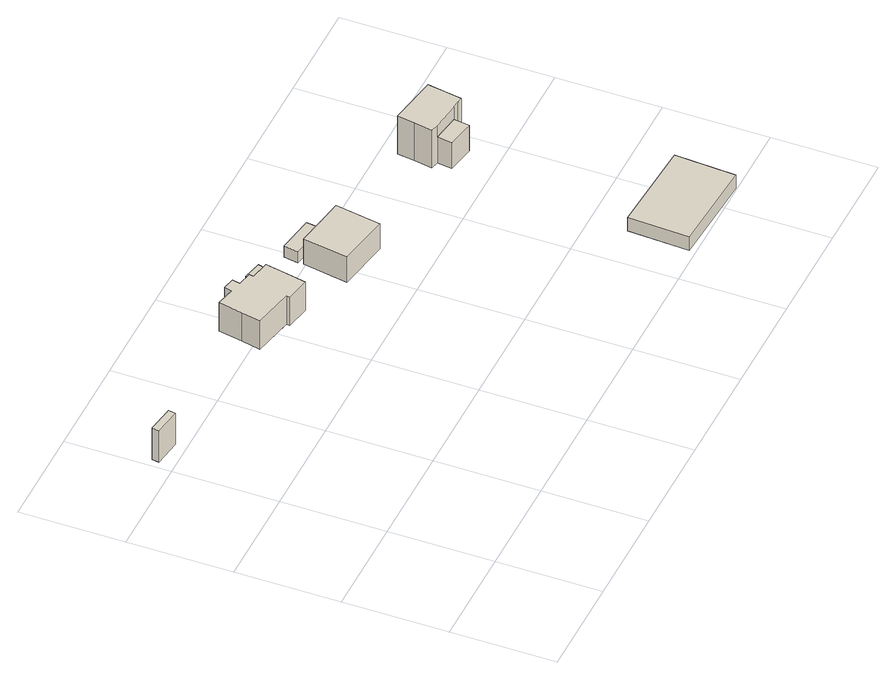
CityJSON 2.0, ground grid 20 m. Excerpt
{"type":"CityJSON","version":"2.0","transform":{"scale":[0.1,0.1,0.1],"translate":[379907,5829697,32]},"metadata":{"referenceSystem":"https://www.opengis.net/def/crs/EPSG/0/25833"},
"CityObjects":{
"building1":{"type":"Building","attributes":{"Gemeindeschluessel":"11000012","BezugspunktDach":"2200","function":"51009_1610","measuredHeight":7.14,"storeysAboveGround":0},"address":[{"country":"Germany","locality":"Berlin"}],"geometry":[{"type":"Solid","lod":"1","boundaries":[[[[0,1,2,3]],[[4,5,6,7]],[[4,7,3,2]],[[5,4,2,1]],[[6,5,1,0]],[[7,6,0,3]]]]}]},
"building2":{"type":"Building","attributes":{"Gemeindeschluessel":"11000012","BezugspunktDach":"2200","function":"31001_1010","measuredHeight":7.58,"storeysAboveGround":1},"address":[{"country":"Germany","locality":"Berlin","thoroughfareNumber":"1 (2)","thoroughfareName":"Niebüller Weg"}],"geometry":[{"type":"Solid","lod":"1","boundaries":[[[[8,9,10,11,12,13,14,15,16,17,18,19,20,21]],[[22,23,24,25,26,27,28,29,30,31,32,33,34,35]],[[22,35,21,20]],[[23,22,20,19]],[[24,23,19,18]],[[25,24,18,17]],[[26,25,17,16]],[[27,26,16,15]],[[28,27,15,14]],[[29,28,14,13]],[[30,29,13,12]],[[31,30,12,11]],[[32,31,11,10]],[[33,32,10,9]],[[34,33,9,8]],[[35,34,8,21]]]]}]},
"building3":{"type":"Building","attributes":{"Gemeindeschluessel":"11000012","BezugspunktDach":"2200","function":"51009_1610","measuredHeight":5.43,"storeysAboveGround":0},"address":[{"country":"Germany","locality":"Berlin"}],"geometry":[{"type":"Solid","lod":"1","boundaries":[[[[36,37,38,39,40]],[[28,41,42,30,29]],[[28,29,40,39]],[[41,28,39,38]],[[42,41,38,37]],[[30,42,37,36]],[[29,30,36,40]]]]}]},
"building4":{"type":"Building","attributes":{"Gemeindeschluessel":"11000012","BezugspunktDach":"2200","function":"31001_1010","measuredHeight":7.69,"storeysAboveGround":1},"address":[{"country":"Germany","locality":"Berlin","thoroughfareNumber":"1","thoroughfareName":"Niebüller Weg"}],"geometry":[{"type":"Solid","lod":"1","boundaries":[[[[43,44,45,46,47]],[[48,49,50,51,52]],[[48,52,47,46]],[[49,48,46,45]],[[50,49,45,44]],[[51,50,44,43]],[[52,51,43,47]]]]}]},
"building5":{"type":"Building","attributes":{"Gemeindeschluessel":"11000012","BezugspunktDach":"2200","function":"51009_1610","measuredHeight":2.49,"storeysAboveGround":0},"address":[{"country":"Germany","locality":"Berlin"}],"geometry":[{"type":"Solid","lod":"1","boundaries":[[[[53,54,55,56]],[[57,58,59,60]],[[57,60,56,55]],[[58,57,55,54]],[[59,58,54,53]],[[60,59,53,56]]]]}]},
"building6":{"type":"Building","attributes":{"Gemeindeschluessel":"11000012","BezugspunktDach":"2200","function":"31001_2000","measuredHeight":3,"storeysAboveGround":1},"address":[{"country":"Germany","locality":"Berlin","thoroughfareNumber":"2A (2)","thoroughfareName":"Wesselburer Weg"}],"geometry":[{"type":"Solid","lod":"1","boundaries":[[[[61,62,63,64]],[[65,66,67,68]],[[65,68,64,63]],[[66,65,63,62]],[[67,66,62,61]],[[68,67,61,64]]]]}]},
"building7":{"type":"Building","attributes":{"Gemeindeschluessel":"11000012","function":"31001_1010"},"address":[{"country":"Germany","locality":"Berlin","thoroughfareNumber":"2","thoroughfareName":"Niebüller Weg"}],"children":["building7-1","building7-2"]},
"building7-1":{"type":"BuildingPart","attributes":{"BezugspunktDach":"2200","measuredHeight":9.85,"storeysAboveGround":2},"parents":["building7"],"geometry":[{"type":"Solid","lod":"1","boundaries":[[[[69,70,71,72,73,74,75,76,77,78]],[[79,80,81,82,83,84,85,86,87,88]],[[79,88,78,77]],[[80,79,77,76]],[[81,80,76,75]],[[82,81,75,74]],[[83,82,74,73]],[[84,83,73,72]],[[85,84,72,71]],[[86,85,71,70]],[[87,86,70,69],[87,89,90,86]],[[88,87,69,78]],[[89,87,86,90]]]]}]},
"building7-2":{"type":"BuildingPart","attributes":{"BezugspunktDach":"2200","measuredHeight":6.45,"storeysAboveGround":2},"parents":["building7"],"geometry":[{"type":"Solid","lod":"1","boundaries":[[[[91,90,89,92]],[[87,86,93,94]],[[87,94,92,89]],[[93,86,90,91]],[[94,93,91,92]],[[86,87,89,90]]]]}]}
},
"vertices":[
[61,619,80],[63,633,80],[10,641,80],[8,627,80],[10,641,9],[63,633,9],[61,619,9],[8,627,9],
[429,570,68],[428,563,68],[475,554,68],[484,598,68],[491,634,68],[454,642,68],[456,650,68],[428,656,68],[431,671,68],[408,676,68],[404,661,68],[368,669,68],[359,623,68],[351,586,68],[359,623,4],[368,669,4],[404,661,4],[408,676,4],[431,671,4],[428,656,4],[456,650,4],[454,642,4],[491,634,4],[484,598,4],[475,554,4],[428,563,4],[429,570,4],[351,586,4],
[491,634,59],[495,650,59],[458,658,59],[456,650,59],[454,642,59],[458,658,4],[495,650,4],
[673,500,60],[688,588,60],[637,596,60],[586,605,60],[571,518,60],[586,605,3],[637,596,3],[688,588,3],[673,500,3],[571,518,3],
[657,603,28],[661,631,28],[590,643,28],[585,615,28],[590,643,3],[661,631,3],[657,603,3],[585,615,3],
[1052,1,37],[1059,118,37],[878,128,37],[872,11,37],[878,128,7],[1059,118,7],[1052,1,7],[872,11,7],
[918,498,88],[972,490,88],[973,491,88],[988,489,88],[998,487,88],[1004,521,88],[1009,554,88],[913,570,88],[908,536,88],[902,501,88],[908,536,3],[913,570,3],[1009,554,3],[1004,521,3],[998,487,3],[988,489,3],[973,491,3],[972,490,3],[918,498,3],[902,501,3],[918,498,61],[972,490,61],
[968,460,61],[914,469,61],[968,460,3],[914,469,3]
]}
